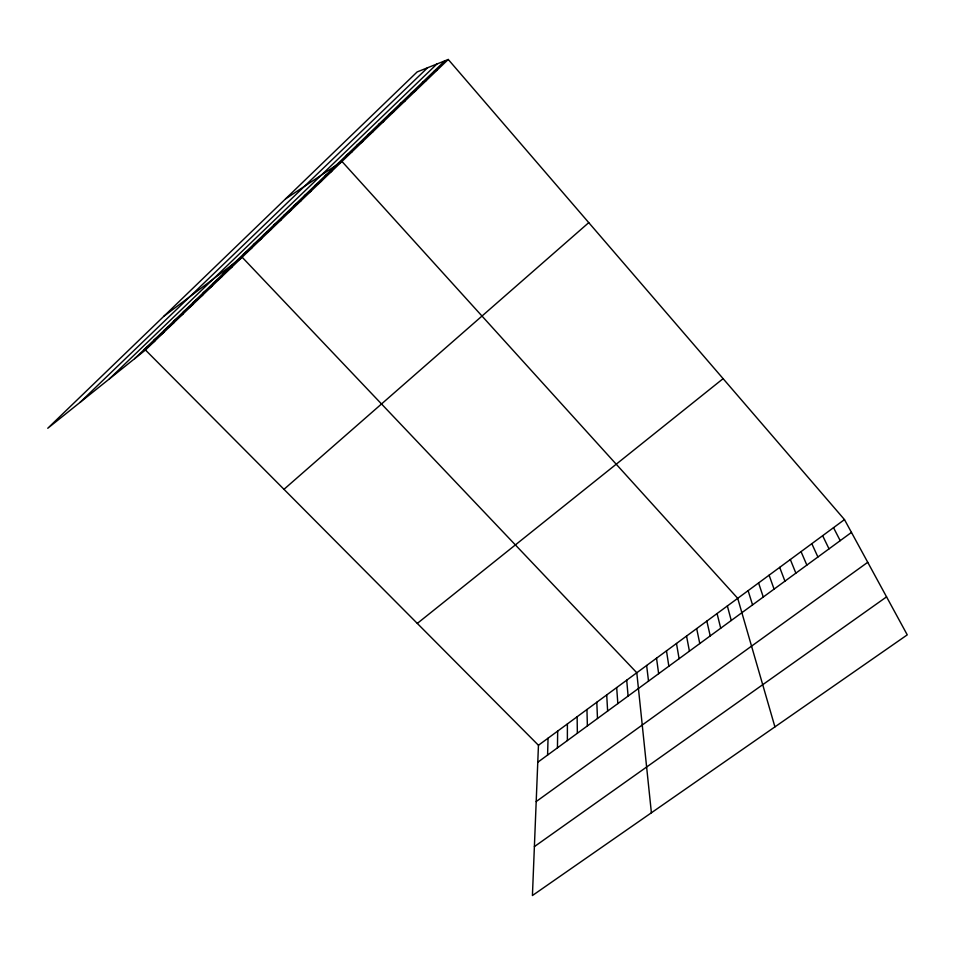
<?xml version="1.0" encoding="UTF-8"?>
<svg xmlns="http://www.w3.org/2000/svg" width="955" height="955" viewBox="0 0 955 955"><rect width="100%" height="100%" fill="white"/><g stroke="black" fill="none" stroke-linecap="round" stroke-linejoin="round"><path stroke-width="1.43" d="M567.377 740.567L567.389 723.938M557.445 747.837L557.684 731.088M547.585 755.071L548.051 738.203M145.458 349.996L538.453 745.27L532.424 895.527L907.25 634.86L844.483 519.592L448.253 59.473L417.156 71.923L47.75 428.27L145.458 349.996L448.253 59.473M80.029 402.413L427.589 67.745M109.347 378.92L436.924 64.009M134.631 358.674L444.875 60.834M283.981 489.318L588.758 222.634M417.299 623.412L723.114 378.658M144.241 349.446L154.865 340.971M153.91 340.159L164.32 331.898M163.639 330.824L173.846 322.766M173.44 321.417L183.42 313.574M183.288 311.951L193.053 304.335M193.208 302.437L202.758 295.023M203.188 292.851L212.511 285.664M213.24 283.205L222.324 276.246M223.351 273.5L232.208 266.767M163.878 316.26L242.152 257.229L636.794 672.75L651.394 812.789M243.465 254.185L251.857 247.918M253.469 244.587L261.622 238.547M538.453 745.27L844.483 519.592M263.532 234.93L271.447 229.116M537.772 762.257L851.466 532.413M273.655 225.201L281.343 219.626M536.197 801.555L867.737 562.292M283.85 215.424L291.287 210.076M294.104 205.576L301.303 200.478M534.394 846.608L886.562 596.875M304.43 195.668L311.366 190.809M314.816 185.688L321.501 181.092M325.273 175.648L331.707 171.303M285.557 198.879L341.962 161.455L737.714 598.331L774.923 726.886M346.39 155.379L352.3 151.547M357.039 145.148L362.685 141.579M367.771 134.846L373.142 131.539M378.574 124.484L383.671 121.44M389.437 114.051L394.26 111.281M400.384 103.546L404.92 101.051M411.39 92.969L415.652 90.761M422.48 82.321L426.443 80.399M433.642 71.613L437.318 69.966M833.524 527.673L840.209 540.661M822.637 535.707L829.024 548.85M811.81 543.693L817.91 557.004M801.042 551.632L806.856 565.097M790.334 559.523L795.861 573.155M779.686 567.377L784.938 581.153M769.109 575.185L774.075 589.116M758.58 582.944L763.284 597.03M748.111 590.656L752.552 604.897M727.364 605.959L731.255 620.487M717.074 613.552L720.715 628.223M706.843 621.096L710.222 635.911M696.673 628.605L699.788 643.551M686.55 636.066L689.414 651.143M676.486 643.479L679.101 658.699M666.483 650.856L668.846 666.22M656.527 658.198L658.652 673.681M646.642 665.492L648.517 681.118M626.707 680.187L628.104 696.064M616.679 687.576L617.837 703.596M606.712 694.93L607.631 711.069M596.803 702.247L597.484 718.506M586.943 709.517L587.385 725.907M577.13 716.751L577.357 733.261"/></g></svg>
